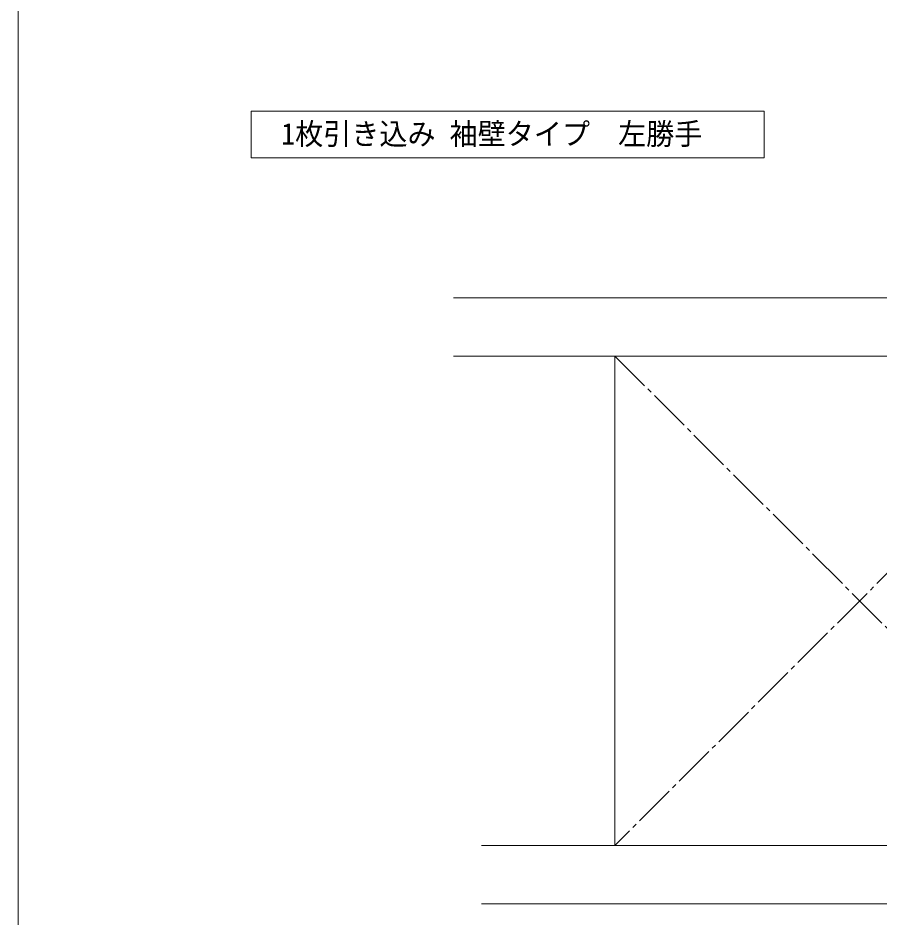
# Model space of a CAD drawing. Units: millimetres, scale not verified. Extents: x -606 to 606, y -304 to 304.
# Drawn here: x -578.8 to -393.9, y -193 to 0 of the extents above; entities that cross this region are included whole.
import ezdxf
from ezdxf.enums import TextEntityAlignment as Align

# ---------------------------------------------------------------- set-up
doc = ezdxf.new("R2010")
doc.units = ezdxf.units.MM
doc.header["$LTSCALE"] = 2
doc.linetypes.add('CHAIN2', pattern=[12, 9, -1, 1, -1])
for name, color, linetype, lineweight in [('0-0_1図面枠', 7, 'Continuous', 9), ('0-1_3一般', 7, 'Continuous', 9), ('0-4_2寸法-3', 7, 'Continuous', 9)]:
    doc.layers.add(name, color=color, linetype=linetype, lineweight=lineweight)
doc.styles.add('ＭＳ ゴシック', font='')
doc.styles.get('ＭＳ ゴシック').set_extended_font_data('MS Gothic')

# ---------------------------------------------------------------- blocks, each defined once
blk = doc.blocks.new('グループ-2')
at = {"layer": '0-0_1図面枠'}
blk.add_lwpolyline([(-800, 554), (800, 554), (800, -554), (-800, -554)], close=True, dxfattribs=at)
blk = doc.blocks.new('図面枠')
at = {"layer": '0-0_1図面枠'}
blk.add_blockref('グループ-2', (0, 0), dxfattribs=at)
blk = doc.blocks.new('グループ-5')
at = {"layer": '0-1_3一般'}
for p, q in [((-310, -355), (-601.241, -355)), ((-310, -380), (-310, -355)), ((-601.241, -380), (-310, -380))]:
    blk.add_line(p, q, dxfattribs=at)
blk = doc.blocks.new('グループ-6')
at = {"layer": '0-1_3一般'}
for p, q in [((-160, -120), (-613.241, -120)), ((-613.241, -145), (-160, -145)), ((-544, -145), (-334, -145)), ((-544, -355), (-544, -145))]:
    blk.add_line(p, q, dxfattribs=at)
at = {"layer": '0-1_3一般', "linetype": 'CHAIN2'}
for p, q in [((-334, -145), (-544, -355)), ((-544, -145), (-334, -355))]:
    blk.add_line(p, q, dxfattribs=at)
at = {"layer": '0-1_3一般'}
blk.add_lwpolyline([(-334, -225), (-334, -355), (-544, -355)], dxfattribs=at)
blk.add_blockref('グループ-5', (0, 0), dxfattribs=at)

msp = doc.modelspace()

# ---------------------------------------------------------------- linework, layer by layer
at = {"layer": '0-4_2寸法-3'}
msp.add_lwpolyline([(-528.75, -20), (-418.75, -20), (-418.75, -30), (-528.75, -30)], close=True, dxfattribs=at)

# ---------------------------------------------------------------- block references
at = {"layer": '0-0_1図面枠', "xscale": 0.5, "yscale": 0.5}
msp.add_blockref('図面枠', (-178.75, 0), dxfattribs=at)
at = {"layer": '0-1_3一般', "xscale": 0.5, "yscale": 0.5}
msp.add_blockref('グループ-6', (-178.75, 0), dxfattribs=at)

# ---------------------------------------------------------------- texts
at = {"layer": '0-4_2寸法-3', "style": 'ＭＳ ゴシック', "width": 0.95}
msp.add_text('1枚引き込み 袖壁タイプ\u3000左勝手', height=4.648, dxfattribs=at).set_placement((-522.315, -28.569), align=Align.BOTTOM_LEFT)

doc.saveas('drawing.dxf')
